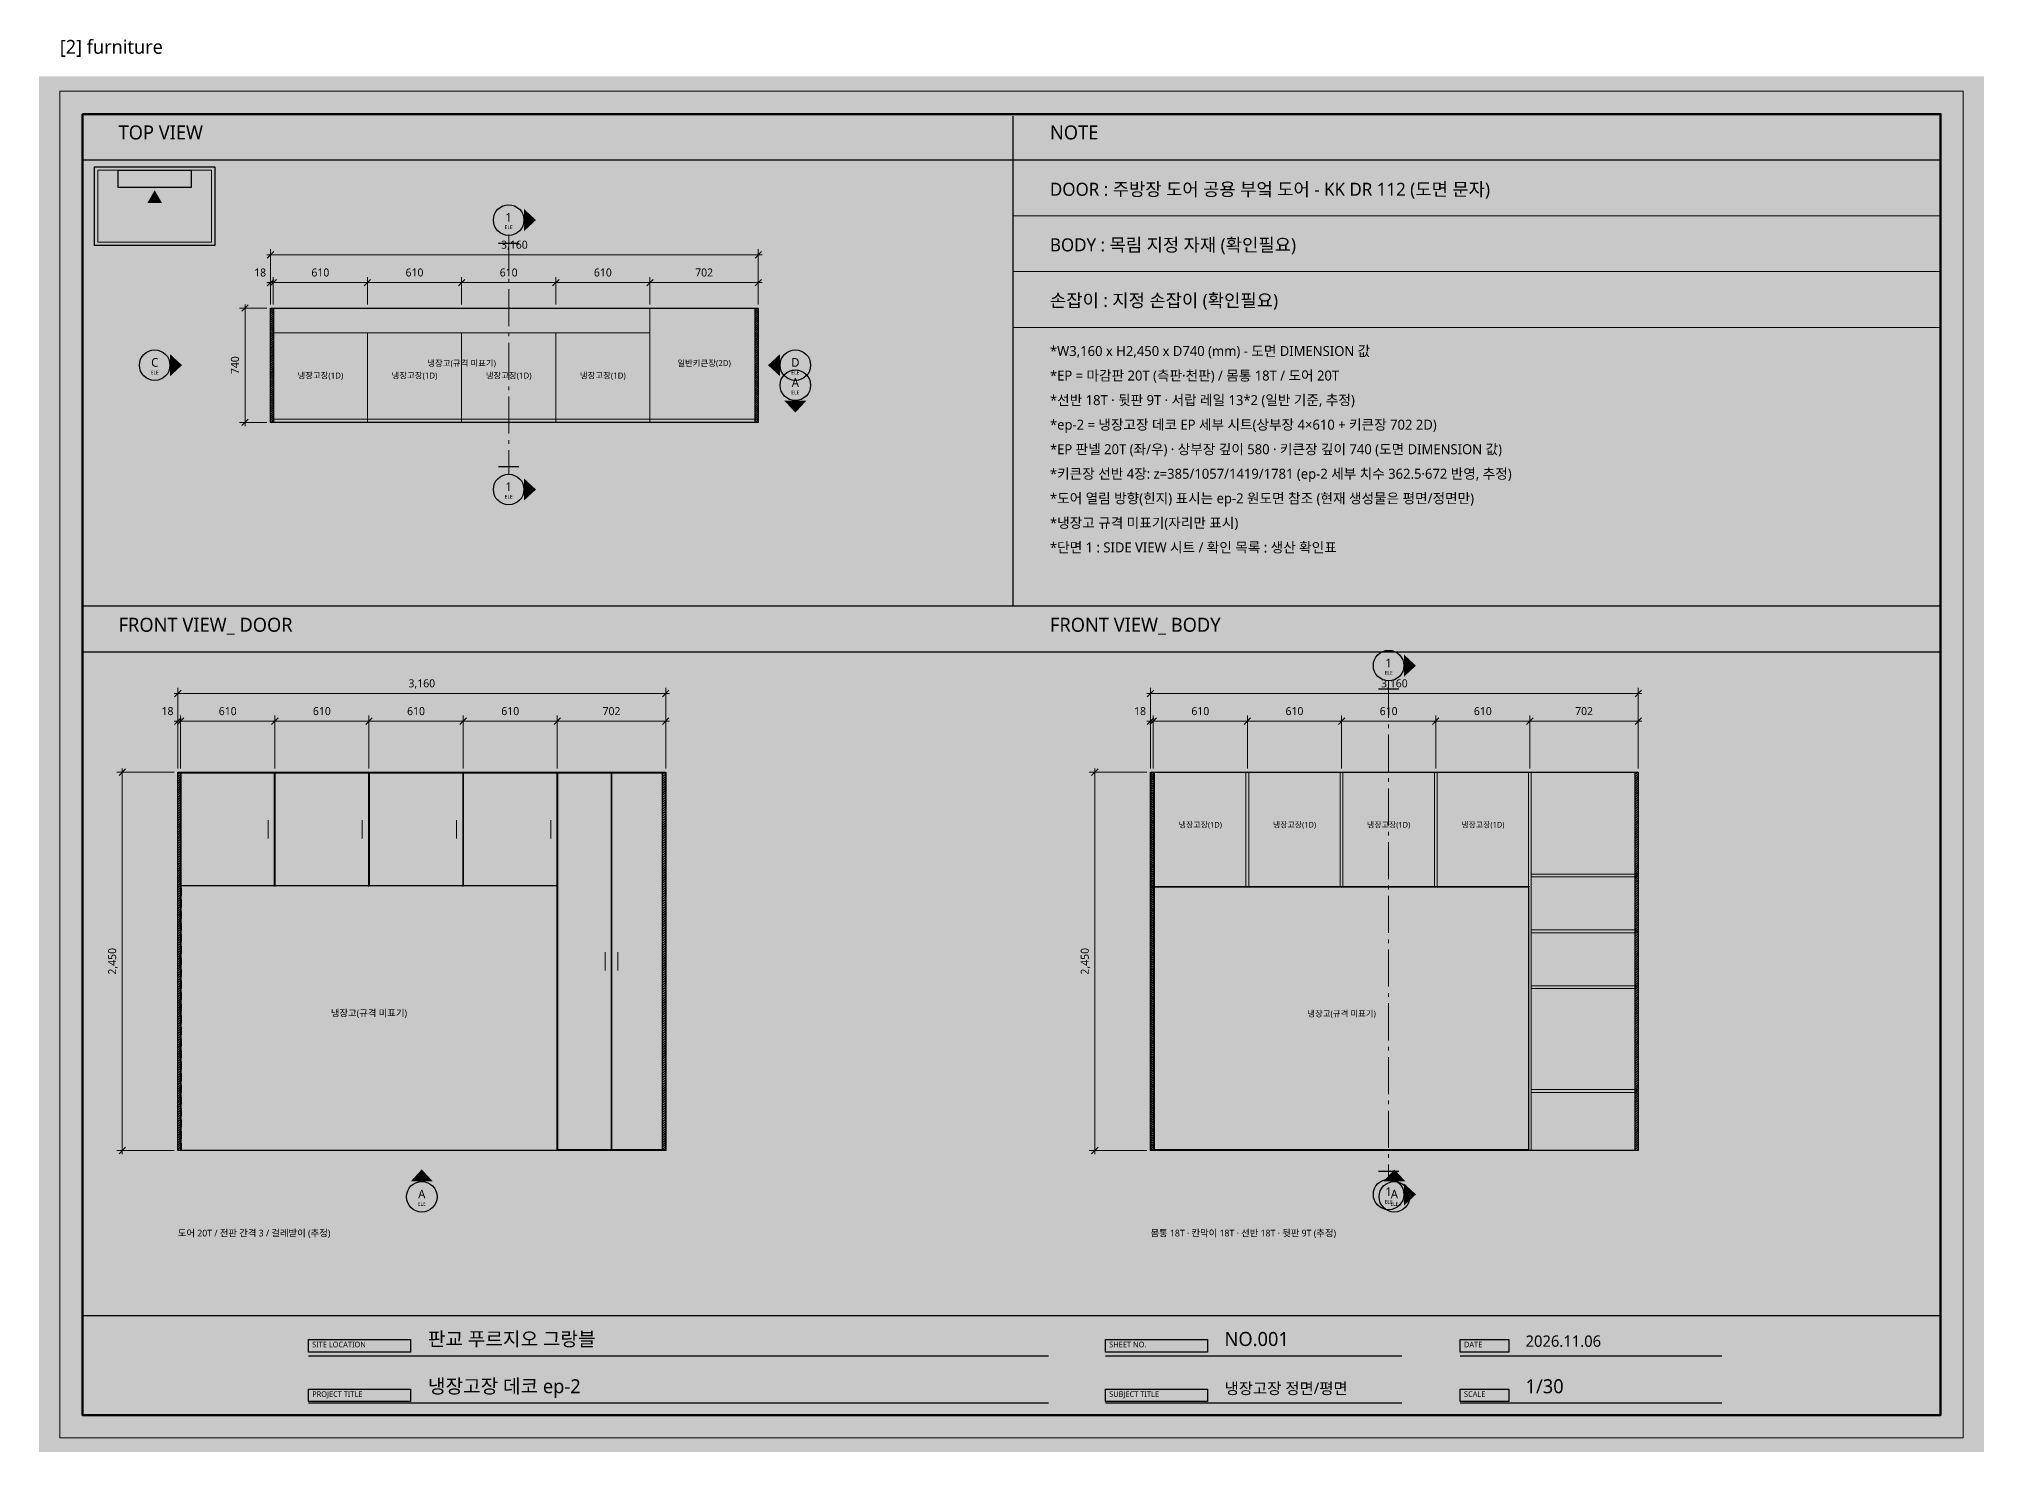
# Model space of a CAD drawing. Header units: millimetres. Extents: x 0 to 2420, y 0 to 305.
# Drawn here: x 500 to 920, y 0 to 305.1 of the extents above; entities that cross this region are included whole.
import ezdxf
from ezdxf.enums import TextEntityAlignment as Align

# ---------------------------------------------------------------- set-up
doc = ezdxf.new("R2010")
doc.units = ezdxf.units.MM
doc.layers.add('BG', color=7, linetype='Continuous', lineweight=0)
for name, color, linetype, lineweight, true_color in [('DIM', 7, 'Continuous', 13, 0x969696), ('FRAME', 7, 'Continuous', 100, 0x000000), ('NOTE_BLUE', 7, 'Continuous', 9, 0x0000ff), ('NOTE_RED', 7, 'Continuous', 25, 0xde0038), ('OUTLINE', 7, 'Continuous', 25, 0x000000), ('TEXT', 7, 'Continuous', 13, 0x000000), ('THIN', 7, 'Continuous', 5, 0x6e6e6e)]:
    doc.layers.add(name, color=color, linetype=linetype, lineweight=lineweight, true_color=true_color)
doc.layers.add('SHEET_FRAME_INFO', color=8, linetype='Continuous')
doc.styles.add('MALGUN', font='malgun.ttf')

msp = doc.modelspace()

# ---------------------------------------------------------------- hatches: boundary and pattern name
at = {"layer": 'BG', "true_color": 0xffffff}
h = msp.add_hatch(color=7, dxfattribs=at)
h.dxf.hatch_style = 1
h.paths.add_polyline_path([(500, 0), (920, 0), (920, 297), (500, 297)])
at = {"layer": 'FRAME', "true_color": 0x555555}
h = msp.add_hatch(color=7, dxfattribs=at)
h.dxf.hatch_style = 1
h.paths.add_polyline_path([(558.2, 24.3), (580.2, 24.3), (580.2, 21.6), (558.2, 21.6)])
h = msp.add_hatch(color=7, dxfattribs=at)
h.dxf.hatch_style = 1
h.paths.add_polyline_path([(730.3, 24.3), (752.3, 24.3), (752.3, 21.6), (730.3, 21.6)])
h = msp.add_hatch(color=7, dxfattribs=at)
h.dxf.hatch_style = 1
h.paths.add_polyline_path([(806.9, 24.3), (817.4, 24.3), (817.4, 21.6), (806.9, 21.6)])
h = msp.add_hatch(color=7, dxfattribs=at)
h.dxf.hatch_style = 1
h.paths.add_polyline_path([(558.2, 13.6), (580.2, 13.6), (580.2, 10.9), (558.2, 10.9)])
h = msp.add_hatch(color=7, dxfattribs=at)
h.dxf.hatch_style = 1
h.paths.add_polyline_path([(730.3, 13.6), (752.3, 13.6), (752.3, 10.9), (730.3, 10.9)])
h = msp.add_hatch(color=7, dxfattribs=at)
h.dxf.hatch_style = 1
h.paths.add_polyline_path([(806.9, 13.6), (817.4, 13.6), (817.4, 10.9), (806.9, 10.9)])
at = {"layer": 'OUTLINE', "true_color": 0xde0038}
h = msp.add_hatch(color=7, dxfattribs=at)
h.dxf.hatch_style = 1
h.paths.add_polyline_path([(523.4, 269.65), (526.6, 269.65), (525, 272.45)])
at = {"layer": 'OUTLINE', "true_color": 0x000000}
h = msp.add_hatch(color=7, dxfattribs=at)
h.dxf.hatch_style = 1
h.paths.add_polyline_path([(604.73, 268.4), (604.73, 263.6), (607.33, 266)])
h = msp.add_hatch(color=7, dxfattribs=at)
h.dxf.hatch_style = 1
h.paths.add_polyline_path([(528.3, 237.07), (528.3, 232.27), (530.9, 234.67)])
h = msp.add_hatch(color=7, dxfattribs=at)
h.dxf.hatch_style = 1
h.paths.add_polyline_path([(660.03, 237.07), (660.03, 232.27), (657.43, 234.67)])
h = msp.add_hatch(color=7, dxfattribs=at)
h.dxf.hatch_style = 1
h.paths.add_polyline_path([(660.93, 227.03), (665.73, 227.03), (663.33, 224.43)])
h = msp.add_hatch(color=7, dxfattribs=at)
h.dxf.hatch_style = 1
h.paths.add_polyline_path([(604.73, 210.23), (604.73, 205.43), (607.33, 207.83)])
h = msp.add_hatch(color=7, dxfattribs=at)
h.dxf.hatch_style = 1
h.paths.add_polyline_path([(794.73, 172.2), (794.73, 167.4), (797.33, 169.8)])
h = msp.add_hatch(color=7, dxfattribs=at)
h.dxf.hatch_style = 1
h.paths.add_polyline_path([(580.27, 58.43), (585.07, 58.43), (582.67, 61.03)])
h = msp.add_hatch(color=7, dxfattribs=at)
h.dxf.hatch_style = 1
h.paths.add_polyline_path([(790.27, 58.43), (795.07, 58.43), (792.67, 61.03)])
h = msp.add_hatch(color=7, dxfattribs=at)
h.dxf.hatch_style = 1
h.paths.add_polyline_path([(794.73, 58.03), (794.73, 53.23), (797.33, 55.63)])

# ---------------------------------------------------------------- linework, layer by layer
at = {"layer": 'DIM', "lineweight": 13, "true_color": 0x969696}
for p, q in [((549.2, 258.5), (656.13, 258.5)), ((550, 247.8), (550, 259.7)), ((655.33, 247.8), (655.33, 259.7)), ((549.2, 252.5), (656.13, 252.5)), ((550, 247.8), (550, 253.7)), ((550.6, 247.8), (550.6, 253.7)), ((570.93, 247.8), (570.93, 253.7)), ((591.27, 247.8), (591.27, 253.7)), ((611.6, 247.8), (611.6, 253.7)), ((631.93, 247.8), (631.93, 253.7)), ((655.33, 247.8), (655.33, 253.7)), ((544.5, 247.8), (544.5, 221.53)), ((549.2, 247), (543.3, 247)), ((549.2, 222.33), (543.3, 222.33)), ((529.2, 163.8), (636.13, 163.8)), ((530, 147.6), (530, 165)), ((635.33, 147.6), (635.33, 165)), ((739.2, 163.8), (846.13, 163.8)), ((740, 147.6), (740, 165)), ((845.33, 147.6), (845.33, 165)), ((529.2, 157.8), (636.13, 157.8)), ((530, 147.6), (530, 159)), ((530.6, 147.6), (530.6, 159)), ((550.93, 147.6), (550.93, 159)), ((571.27, 147.6), (571.27, 159)), ((591.6, 147.6), (591.6, 159)), ((611.93, 147.6), (611.93, 159)), ((635.33, 147.6), (635.33, 159)), ((739.2, 157.8), (846.13, 157.8)), ((740, 147.6), (740, 159)), ((740.6, 147.6), (740.6, 159)), ((760.93, 147.6), (760.93, 159)), ((781.27, 147.6), (781.27, 159)), ((801.6, 147.6), (801.6, 159)), ((821.93, 147.6), (821.93, 159)), ((845.33, 147.6), (845.33, 159)), ((518, 147.6), (518, 64.33)), ((728, 147.6), (728, 64.33)), ((529.2, 146.8), (516.8, 146.8)), ((739.2, 146.8), (726.8, 146.8)), ((529.2, 65.13), (516.8, 65.13)), ((739.2, 65.13), (726.8, 65.13))]:
    msp.add_line(p, q, dxfattribs=at)
at = {"layer": 'DIM', "lineweight": 13, "true_color": 0x5a5a5a}
for p, q in [((549.3, 257.8), (550.7, 259.2)), ((654.63, 257.8), (656.03, 259.2)), ((549.3, 251.8), (550.7, 253.2)), ((549.9, 251.8), (551.3, 253.2)), ((570.23, 251.8), (571.63, 253.2)), ((590.57, 251.8), (591.97, 253.2)), ((610.9, 251.8), (612.3, 253.2)), ((631.23, 251.8), (632.63, 253.2)), ((654.63, 251.8), (656.03, 253.2)), ((543.8, 246.3), (545.2, 247.7)), ((543.8, 221.63), (545.2, 223.03)), ((529.3, 163.1), (530.7, 164.5)), ((634.63, 163.1), (636.03, 164.5)), ((739.3, 163.1), (740.7, 164.5)), ((844.63, 163.1), (846.03, 164.5)), ((529.3, 157.1), (530.7, 158.5)), ((529.9, 157.1), (531.3, 158.5)), ((550.23, 157.1), (551.63, 158.5)), ((570.57, 157.1), (571.97, 158.5)), ((590.9, 157.1), (592.3, 158.5)), ((611.23, 157.1), (612.63, 158.5)), ((634.63, 157.1), (636.03, 158.5)), ((739.3, 157.1), (740.7, 158.5)), ((739.9, 157.1), (741.3, 158.5)), ((760.23, 157.1), (761.63, 158.5)), ((780.57, 157.1), (781.97, 158.5)), ((800.9, 157.1), (802.3, 158.5)), ((821.23, 157.1), (822.63, 158.5)), ((844.63, 157.1), (846.03, 158.5)), ((517.3, 146.1), (518.7, 147.5)), ((727.3, 146.1), (728.7, 147.5)), ((517.3, 64.43), (518.7, 65.83)), ((727.3, 64.43), (728.7, 65.83))]:
    msp.add_line(p, q, dxfattribs=at)
at = {"layer": 'FRAME', "lineweight": 25, "true_color": 0x000000}
for p, q in [((710.3, 288.4), (710.3, 182.7)), ((509.4, 279), (910.6, 279)), ((599.23, 261), (603.63, 261)), ((599.23, 212.83), (603.63, 212.83)), ((509.4, 182.7), (910.6, 182.7)), ((509.4, 172.8), (910.6, 172.8)), ((789.23, 164.8), (793.63, 164.8)), ((789.23, 60.63), (793.63, 60.63)), ((509.4, 29.5), (910.6, 29.5))]:
    msp.add_line(p, q, dxfattribs=at)
at = {"layer": 'FRAME', "lineweight": 13, "true_color": 0x000000}
for p, q in [((710.3, 266.9), (910.6, 266.9)), ((601.43, 262.7), (601.43, 254.7)), ((601.43, 253.3), (601.43, 252.5)), ((710.3, 254.9), (910.6, 254.9)), ((601.43, 251.1), (601.43, 243.1)), ((601.43, 241.7), (601.43, 240.9)), ((601.43, 239.5), (601.43, 231.5)), ((710.3, 242.8), (910.6, 242.8)), ((601.43, 230.1), (601.43, 229.3)), ((601.43, 227.9), (601.43, 219.9)), ((601.43, 218.5), (601.43, 217.7)), ((601.43, 216.3), (601.43, 211.13)), ((791.43, 166.5), (791.43, 158.5)), ((791.43, 157.1), (791.43, 156.3)), ((791.43, 154.9), (791.43, 146.9)), ((791.43, 145.5), (791.43, 144.7)), ((791.43, 143.3), (791.43, 135.3)), ((791.43, 133.9), (791.43, 133.1)), ((791.43, 131.7), (791.43, 123.7)), ((791.43, 122.3), (791.43, 121.5)), ((791.43, 120.1), (791.43, 112.1)), ((791.43, 110.7), (791.43, 109.9)), ((791.43, 108.5), (791.43, 100.5)), ((791.43, 99.1), (791.43, 98.3)), ((791.43, 96.9), (791.43, 88.9)), ((791.43, 87.5), (791.43, 86.7)), ((791.43, 85.3), (791.43, 77.3)), ((791.43, 75.9), (791.43, 75.1)), ((791.43, 73.7), (791.43, 65.7)), ((791.43, 64.3), (791.43, 63.5)), ((791.43, 62.1), (791.43, 58.93))]:
    msp.add_line(p, q, dxfattribs=at)
msp.add_lwpolyline([(504.5, 293.8), (915.5, 293.8), (915.5, 3.1), (504.5, 3.1)], close=True, dxfattribs=at)
at = {"layer": 'FRAME', "lineweight": 100, "true_color": 0x000000}
msp.add_lwpolyline([(509.4, 288.9), (910.6, 288.9), (910.6, 8), (509.4, 8)], close=True, dxfattribs=at)
at = {"layer": 'NOTE_RED', "lineweight": 13, "true_color": 0xde0038}
for p, q in [((530.77, 120.13), (530.77, 121.73)), ((530.77, 117.63), (530.77, 119.23)), ((530.77, 115.13), (530.77, 116.73)), ((530.77, 112.63), (530.77, 114.23)), ((530.77, 110.13), (530.77, 111.73)), ((530.77, 107.63), (530.77, 109.23)), ((530.77, 105.13), (530.77, 106.73)), ((530.77, 102.63), (530.77, 104.23)), ((530.77, 100.13), (530.77, 101.73)), ((530.77, 97.63), (530.77, 99.23)), ((530.77, 95.13), (530.77, 96.73)), ((530.77, 92.63), (530.77, 94.23)), ((530.77, 90.13), (530.77, 91.73)), ((530.77, 87.63), (530.77, 89.23)), ((530.77, 85.13), (530.77, 86.73)), ((530.77, 82.63), (530.77, 84.23)), ((530.77, 80.13), (530.77, 81.73)), ((530.77, 77.63), (530.77, 79.23)), ((530.77, 75.13), (530.77, 76.73)), ((530.77, 72.63), (530.77, 74.23)), ((530.77, 70.13), (530.77, 71.73)), ((530.77, 67.63), (530.77, 69.23)), ((530.77, 65.13), (530.77, 66.73))]:
    msp.add_line(p, q, dxfattribs=at)
msp.add_lwpolyline([(740.83, 121.97), (821.7, 121.97), (821.7, 65.3), (740.83, 65.3)], close=True, dxfattribs=at)
at = {"layer": 'OUTLINE', "lineweight": 25, "true_color": 0x000000}
for p, q in [((530.6, 122.13), (530.6, 146.8)), ((550.93, 122.13), (550.93, 146.8)), ((571.27, 122.13), (571.27, 146.8)), ((591.6, 122.13), (591.6, 146.8)), ((611.93, 65.13), (611.93, 146.8)), ((530.6, 65.13), (530.6, 122.13)), ((558.2, 20.8), (718, 20.8)), ((730.3, 20.8), (794.3, 20.8)), ((806.9, 20.8), (863.4, 20.8)), ((558.2, 10.6), (718, 10.6)), ((730.3, 10.6), (794.3, 10.6)), ((806.9, 10.6), (863.4, 10.6))]:
    msp.add_line(p, q, dxfattribs=at)
for points in [[(512, 277.5), (538, 277.5), (538, 260.5), (512, 260.5)], [(517.1, 276.75), (532.9, 276.75), (532.9, 273.05), (517.1, 273.05)], [(550, 247), (550.67, 247), (550.67, 222.33), (550, 222.33)], [(550, 247), (655.33, 247), (655.33, 222.33), (550, 222.33)], [(654.67, 247), (655.33, 247), (655.33, 222.33), (654.67, 222.33)], [(530, 146.8), (635.33, 146.8), (635.33, 65.13), (530, 65.13)], [(530, 146.8), (530.67, 146.8), (530.67, 65.13), (530, 65.13)], [(530.7, 146.67), (550.83, 146.67), (550.83, 122.27), (530.7, 122.27)], [(551.03, 146.67), (571.17, 146.67), (571.17, 122.27), (551.03, 122.27)], [(571.37, 146.67), (591.5, 146.67), (591.5, 122.27), (571.37, 122.27)], [(591.7, 146.67), (611.83, 146.67), (611.83, 122.27), (591.7, 122.27)], [(612.03, 146.67), (623.58, 146.67), (623.58, 65.27), (612.03, 65.27)], [(623.68, 146.67), (635.23, 146.67), (635.23, 65.27), (623.68, 65.27)], [(634.67, 146.8), (635.33, 146.8), (635.33, 65.13), (634.67, 65.13)], [(740, 146.8), (845.33, 146.8), (845.33, 65.13), (740, 65.13)], [(740, 146.8), (740.67, 146.8), (740.67, 65.13), (740, 65.13)], [(844.67, 146.8), (845.33, 146.8), (845.33, 65.13), (844.67, 65.13)], [(558.2, 24.3), (580.2, 24.3), (580.2, 21.6), (558.2, 21.6)], [(730.3, 24.3), (752.3, 24.3), (752.3, 21.6), (730.3, 21.6)], [(806.9, 24.3), (817.4, 24.3), (817.4, 21.6), (806.9, 21.6)], [(558.2, 13.6), (580.2, 13.6), (580.2, 10.9), (558.2, 10.9)], [(730.3, 13.6), (752.3, 13.6), (752.3, 10.9), (730.3, 10.9)], [(806.9, 13.6), (817.4, 13.6), (817.4, 10.9), (806.9, 10.9)]]:
    msp.add_lwpolyline(points, close=True, dxfattribs=at)
for centre in [(601.43, 266), (525, 234.67), (663.33, 234.67), (663.33, 230.33), (601.43, 207.83), (791.43, 169.8), (791.43, 55.63), (582.67, 55.13), (792.67, 55.13)]:
    msp.add_circle(centre, 3.3, dxfattribs=at)
at = {"layer": 'THIN', "lineweight": 5, "true_color": 0xa5a5a5}
for p, q in [((550, 246.55), (550.45, 247)), ((550, 246.1), (550.67, 246.77)), ((550, 245.65), (550.67, 246.32)), ((550, 245.2), (550.67, 245.87)), ((550, 244.75), (550.67, 245.42)), ((550, 244.3), (550.67, 244.97)), ((550, 243.85), (550.67, 244.52)), ((550, 243.4), (550.67, 244.07)), ((550, 242.95), (550.67, 243.62)), ((654.67, 246.55), (655.12, 247)), ((654.67, 246.1), (655.33, 246.77)), ((654.67, 245.65), (655.33, 246.32)), ((654.67, 245.2), (655.33, 245.87)), ((654.67, 244.75), (655.33, 245.42)), ((654.67, 244.3), (655.33, 244.97)), ((654.67, 243.85), (655.33, 244.52)), ((654.67, 243.4), (655.33, 244.07)), ((654.67, 242.95), (655.33, 243.62)), ((550, 242.5), (550.67, 243.17)), ((550, 242.05), (550.67, 242.72)), ((550, 241.6), (550.67, 242.27)), ((550, 241.15), (550.67, 241.82)), ((550, 240.7), (550.67, 241.37)), ((550, 240.25), (550.67, 240.92)), ((550, 239.8), (550.67, 240.47)), ((550, 239.35), (550.67, 240.02)), ((550, 238.9), (550.67, 239.57)), ((654.67, 242.5), (655.33, 243.17)), ((654.67, 242.05), (655.33, 242.72)), ((654.67, 241.6), (655.33, 242.27)), ((654.67, 241.15), (655.33, 241.82)), ((654.67, 240.7), (655.33, 241.37)), ((654.67, 240.25), (655.33, 240.92)), ((654.67, 239.8), (655.33, 240.47)), ((654.67, 239.35), (655.33, 240.02)), ((654.67, 238.9), (655.33, 239.57)), ((550, 238.45), (550.67, 239.12)), ((550, 238), (550.67, 238.67)), ((550, 237.55), (550.67, 238.22)), ((550, 237.1), (550.67, 237.77)), ((550, 236.65), (550.67, 237.32)), ((550, 236.2), (550.67, 236.87)), ((550, 235.75), (550.67, 236.42)), ((550, 235.3), (550.67, 235.97)), ((550, 234.85), (550.67, 235.52)), ((654.67, 238.45), (655.33, 239.12)), ((654.67, 238), (655.33, 238.67)), ((654.67, 237.55), (655.33, 238.22)), ((654.67, 237.1), (655.33, 237.77)), ((654.67, 236.65), (655.33, 237.32)), ((654.67, 236.2), (655.33, 236.87)), ((654.67, 235.75), (655.33, 236.42)), ((654.67, 235.3), (655.33, 235.97)), ((654.67, 234.85), (655.33, 235.52)), ((550, 234.4), (550.67, 235.07)), ((550, 233.95), (550.67, 234.62)), ((550, 233.5), (550.67, 234.17)), ((550, 233.05), (550.67, 233.72)), ((550, 232.6), (550.67, 233.27)), ((550, 232.15), (550.67, 232.82)), ((550, 231.7), (550.67, 232.37)), ((550, 231.25), (550.67, 231.92)), ((550, 230.8), (550.67, 231.47)), ((550, 230.35), (550.67, 231.02)), ((654.67, 234.4), (655.33, 235.07)), ((654.67, 233.95), (655.33, 234.62)), ((654.67, 233.5), (655.33, 234.17)), ((654.67, 233.05), (655.33, 233.72)), ((654.67, 232.6), (655.33, 233.27)), ((654.67, 232.15), (655.33, 232.82)), ((654.67, 231.7), (655.33, 232.37)), ((654.67, 231.25), (655.33, 231.92)), ((654.67, 230.8), (655.33, 231.47)), ((654.67, 230.35), (655.33, 231.02)), ((550, 229.9), (550.67, 230.57)), ((550, 229.45), (550.67, 230.12)), ((550, 229), (550.67, 229.67)), ((550, 228.55), (550.67, 229.22)), ((550, 228.1), (550.67, 228.77)), ((550, 227.65), (550.67, 228.32)), ((550, 227.2), (550.67, 227.87)), ((550, 226.75), (550.67, 227.42)), ((550, 226.3), (550.67, 226.97)), ((654.67, 229.9), (655.33, 230.57)), ((654.67, 229.45), (655.33, 230.12)), ((654.67, 229), (655.33, 229.67)), ((654.67, 228.55), (655.33, 229.22)), ((654.67, 228.1), (655.33, 228.77)), ((654.67, 227.65), (655.33, 228.32)), ((654.67, 227.2), (655.33, 227.87)), ((654.67, 226.75), (655.33, 227.42)), ((654.67, 226.3), (655.33, 226.97)), ((550, 225.85), (550.67, 226.52)), ((550, 225.4), (550.67, 226.07)), ((550, 224.95), (550.67, 225.62)), ((550, 224.5), (550.67, 225.17)), ((550, 224.05), (550.67, 224.72)), ((550, 223.6), (550.67, 224.27)), ((550, 223.15), (550.67, 223.82)), ((550, 222.7), (550.67, 223.37)), ((550.08, 222.33), (550.67, 222.92)), ((654.67, 225.85), (655.33, 226.52)), ((654.67, 225.4), (655.33, 226.07)), ((654.67, 224.95), (655.33, 225.62)), ((654.67, 224.5), (655.33, 225.17)), ((654.67, 224.05), (655.33, 224.72)), ((654.67, 223.6), (655.33, 224.27)), ((654.67, 223.15), (655.33, 223.82)), ((654.67, 222.7), (655.33, 223.37)), ((654.75, 222.33), (655.33, 222.92)), ((550.53, 222.33), (550.67, 222.47)), ((655.2, 222.33), (655.33, 222.47)), ((530, 146.3), (530.5, 146.8)), ((530, 145.8), (530.67, 146.47)), ((530, 145.3), (530.67, 145.97)), ((530, 144.8), (530.67, 145.47)), ((530, 144.3), (530.67, 144.97)), ((530, 143.8), (530.67, 144.47)), ((530, 143.3), (530.67, 143.97)), ((530, 142.8), (530.67, 143.47)), ((530, 142.3), (530.67, 142.97)), ((634.67, 146.3), (635.17, 146.8)), ((634.67, 145.8), (635.33, 146.47)), ((634.67, 145.3), (635.33, 145.97)), ((634.67, 144.8), (635.33, 145.47)), ((634.67, 144.3), (635.33, 144.97)), ((634.67, 143.8), (635.33, 144.47)), ((634.67, 143.3), (635.33, 143.97)), ((634.67, 142.8), (635.33, 143.47)), ((634.67, 142.3), (635.33, 142.97)), ((740, 146.3), (740.5, 146.8)), ((740, 145.8), (740.67, 146.47)), ((740, 145.3), (740.67, 145.97)), ((740, 144.8), (740.67, 145.47)), ((740, 144.3), (740.67, 144.97)), ((740, 143.8), (740.67, 144.47)), ((740, 143.3), (740.67, 143.97)), ((740, 142.8), (740.67, 143.47)), ((740, 142.3), (740.67, 142.97)), ((844.67, 146.3), (845.17, 146.8)), ((844.67, 145.8), (845.33, 146.47)), ((844.67, 145.3), (845.33, 145.97)), ((844.67, 144.8), (845.33, 145.47)), ((844.67, 144.3), (845.33, 144.97)), ((844.67, 143.8), (845.33, 144.47)), ((844.67, 143.3), (845.33, 143.97)), ((844.67, 142.8), (845.33, 143.47)), ((844.67, 142.3), (845.33, 142.97)), ((530, 141.8), (530.67, 142.47)), ((530, 141.3), (530.67, 141.97)), ((530, 140.8), (530.67, 141.47)), ((530, 140.3), (530.67, 140.97)), ((530, 139.8), (530.67, 140.47)), ((530, 139.3), (530.67, 139.97)), ((530, 138.8), (530.67, 139.47)), ((530, 138.3), (530.67, 138.97)), ((634.67, 141.8), (635.33, 142.47)), ((634.67, 141.3), (635.33, 141.97)), ((634.67, 140.8), (635.33, 141.47)), ((634.67, 140.3), (635.33, 140.97)), ((634.67, 139.8), (635.33, 140.47)), ((634.67, 139.3), (635.33, 139.97)), ((634.67, 138.8), (635.33, 139.47)), ((634.67, 138.3), (635.33, 138.97)), ((740, 141.8), (740.67, 142.47)), ((740, 141.3), (740.67, 141.97)), ((740, 140.8), (740.67, 141.47)), ((740, 140.3), (740.67, 140.97)), ((740, 139.8), (740.67, 140.47)), ((740, 139.3), (740.67, 139.97)), ((740, 138.8), (740.67, 139.47)), ((740, 138.3), (740.67, 138.97)), ((844.67, 141.8), (845.33, 142.47)), ((844.67, 141.3), (845.33, 141.97)), ((844.67, 140.8), (845.33, 141.47)), ((844.67, 140.3), (845.33, 140.97)), ((844.67, 139.8), (845.33, 140.47)), ((844.67, 139.3), (845.33, 139.97)), ((844.67, 138.8), (845.33, 139.47)), ((844.67, 138.3), (845.33, 138.97)), ((530, 137.8), (530.67, 138.47)), ((530, 137.3), (530.67, 137.97)), ((530, 136.8), (530.67, 137.47)), ((530, 136.3), (530.67, 136.97)), ((530, 135.8), (530.67, 136.47)), ((530, 135.3), (530.67, 135.97)), ((530, 134.8), (530.67, 135.47)), ((530, 134.3), (530.67, 134.97)), ((530, 133.8), (530.67, 134.47)), ((634.67, 137.8), (635.33, 138.47)), ((634.67, 137.3), (635.33, 137.97)), ((634.67, 136.8), (635.33, 137.47)), ((634.67, 136.3), (635.33, 136.97)), ((634.67, 135.8), (635.33, 136.47)), ((634.67, 135.3), (635.33, 135.97)), ((634.67, 134.8), (635.33, 135.47)), ((634.67, 134.3), (635.33, 134.97)), ((634.67, 133.8), (635.33, 134.47)), ((740, 137.8), (740.67, 138.47)), ((740, 137.3), (740.67, 137.97)), ((740, 136.8), (740.67, 137.47)), ((740, 136.3), (740.67, 136.97)), ((740, 135.8), (740.67, 136.47)), ((740, 135.3), (740.67, 135.97)), ((740, 134.8), (740.67, 135.47)), ((740, 134.3), (740.67, 134.97)), ((740, 133.8), (740.67, 134.47)), ((844.67, 137.8), (845.33, 138.47)), ((844.67, 137.3), (845.33, 137.97)), ((844.67, 136.8), (845.33, 137.47)), ((844.67, 136.3), (845.33, 136.97)), ((844.67, 135.8), (845.33, 136.47)), ((844.67, 135.3), (845.33, 135.97)), ((844.67, 134.8), (845.33, 135.47)), ((844.67, 134.3), (845.33, 134.97)), ((844.67, 133.8), (845.33, 134.47)), ((530, 133.3), (530.67, 133.97)), ((530, 132.8), (530.67, 133.47)), ((530, 132.3), (530.67, 132.97)), ((530, 131.8), (530.67, 132.47)), ((530, 131.3), (530.67, 131.97)), ((530, 130.8), (530.67, 131.47)), ((530, 130.3), (530.67, 130.97)), ((530, 129.8), (530.67, 130.47)), ((634.67, 133.3), (635.33, 133.97)), ((634.67, 132.8), (635.33, 133.47)), ((634.67, 132.3), (635.33, 132.97)), ((634.67, 131.8), (635.33, 132.47)), ((634.67, 131.3), (635.33, 131.97)), ((634.67, 130.8), (635.33, 131.47)), ((634.67, 130.3), (635.33, 130.97)), ((634.67, 129.8), (635.33, 130.47)), ((740, 133.3), (740.67, 133.97)), ((740, 132.8), (740.67, 133.47)), ((740, 132.3), (740.67, 132.97)), ((740, 131.8), (740.67, 132.47)), ((740, 131.3), (740.67, 131.97)), ((740, 130.8), (740.67, 131.47)), ((740, 130.3), (740.67, 130.97)), ((740, 129.8), (740.67, 130.47)), ((844.67, 133.3), (845.33, 133.97)), ((844.67, 132.8), (845.33, 133.47)), ((844.67, 132.3), (845.33, 132.97)), ((844.67, 131.8), (845.33, 132.47)), ((844.67, 131.3), (845.33, 131.97)), ((844.67, 130.8), (845.33, 131.47)), ((844.67, 130.3), (845.33, 130.97)), ((844.67, 129.8), (845.33, 130.47)), ((530, 129.3), (530.67, 129.97)), ((530, 128.8), (530.67, 129.47)), ((530, 128.3), (530.67, 128.97)), ((530, 127.8), (530.67, 128.47)), ((530, 127.3), (530.67, 127.97)), ((530, 126.8), (530.67, 127.47)), ((530, 126.3), (530.67, 126.97)), ((530, 125.8), (530.67, 126.47)), ((634.67, 129.3), (635.33, 129.97)), ((634.67, 128.8), (635.33, 129.47)), ((634.67, 128.3), (635.33, 128.97)), ((634.67, 127.8), (635.33, 128.47)), ((634.67, 127.3), (635.33, 127.97)), ((634.67, 126.8), (635.33, 127.47)), ((634.67, 126.3), (635.33, 126.97)), ((634.67, 125.8), (635.33, 126.47)), ((740, 129.3), (740.67, 129.97)), ((740, 128.8), (740.67, 129.47)), ((740, 128.3), (740.67, 128.97)), ((740, 127.8), (740.67, 128.47)), ((740, 127.3), (740.67, 127.97)), ((740, 126.8), (740.67, 127.47)), ((740, 126.3), (740.67, 126.97)), ((740, 125.8), (740.67, 126.47)), ((844.67, 129.3), (845.33, 129.97)), ((844.67, 128.8), (845.33, 129.47)), ((844.67, 128.3), (845.33, 128.97)), ((844.67, 127.8), (845.33, 128.47)), ((844.67, 127.3), (845.33, 127.97)), ((844.67, 126.8), (845.33, 127.47)), ((844.67, 126.3), (845.33, 126.97)), ((844.67, 125.8), (845.33, 126.47)), ((530, 125.3), (530.67, 125.97)), ((530, 124.8), (530.67, 125.47)), ((530, 124.3), (530.67, 124.97)), ((530, 123.8), (530.67, 124.47)), ((530, 123.3), (530.67, 123.97)), ((530, 122.8), (530.67, 123.47)), ((530, 122.3), (530.67, 122.97)), ((530, 121.8), (530.67, 122.47)), ((530, 121.3), (530.67, 121.97)), ((634.67, 125.3), (635.33, 125.97)), ((634.67, 124.8), (635.33, 125.47)), ((634.67, 124.3), (635.33, 124.97)), ((634.67, 123.8), (635.33, 124.47)), ((634.67, 123.3), (635.33, 123.97)), ((634.67, 122.8), (635.33, 123.47)), ((634.67, 122.3), (635.33, 122.97)), ((634.67, 121.8), (635.33, 122.47)), ((634.67, 121.3), (635.33, 121.97)), ((740, 125.3), (740.67, 125.97)), ((740, 124.8), (740.67, 125.47)), ((740, 124.3), (740.67, 124.97)), ((740, 123.8), (740.67, 124.47)), ((740, 123.3), (740.67, 123.97)), ((740, 122.8), (740.67, 123.47)), ((740, 122.3), (740.67, 122.97)), ((740, 121.8), (740.67, 122.47)), ((740, 121.3), (740.67, 121.97)), ((844.67, 125.3), (845.33, 125.97)), ((844.67, 124.8), (845.33, 125.47)), ((844.67, 124.3), (845.33, 124.97)), ((844.67, 123.8), (845.33, 124.47)), ((844.67, 123.3), (845.33, 123.97)), ((844.67, 122.8), (845.33, 123.47)), ((844.67, 122.3), (845.33, 122.97)), ((844.67, 121.8), (845.33, 122.47)), ((844.67, 121.3), (845.33, 121.97)), ((530, 120.8), (530.67, 121.47)), ((530, 120.3), (530.67, 120.97)), ((530, 119.8), (530.67, 120.47)), ((530, 119.3), (530.67, 119.97)), ((530, 118.8), (530.67, 119.47)), ((530, 118.3), (530.67, 118.97)), ((530, 117.8), (530.67, 118.47)), ((530, 117.3), (530.67, 117.97)), ((634.67, 120.8), (635.33, 121.47)), ((634.67, 120.3), (635.33, 120.97)), ((634.67, 119.8), (635.33, 120.47)), ((634.67, 119.3), (635.33, 119.97)), ((634.67, 118.8), (635.33, 119.47)), ((634.67, 118.3), (635.33, 118.97)), ((634.67, 117.8), (635.33, 118.47)), ((634.67, 117.3), (635.33, 117.97)), ((740, 120.8), (740.67, 121.47)), ((740, 120.3), (740.67, 120.97)), ((740, 119.8), (740.67, 120.47)), ((740, 119.3), (740.67, 119.97)), ((740, 118.8), (740.67, 119.47)), ((740, 118.3), (740.67, 118.97)), ((740, 117.8), (740.67, 118.47)), ((740, 117.3), (740.67, 117.97)), ((844.67, 120.8), (845.33, 121.47)), ((844.67, 120.3), (845.33, 120.97)), ((844.67, 119.8), (845.33, 120.47)), ((844.67, 119.3), (845.33, 119.97)), ((844.67, 118.8), (845.33, 119.47)), ((844.67, 118.3), (845.33, 118.97)), ((844.67, 117.8), (845.33, 118.47)), ((844.67, 117.3), (845.33, 117.97)), ((530, 116.8), (530.67, 117.47)), ((530, 116.3), (530.67, 116.97)), ((530, 115.8), (530.67, 116.47)), ((530, 115.3), (530.67, 115.97)), ((530, 114.8), (530.67, 115.47)), ((530, 114.3), (530.67, 114.97)), ((530, 113.8), (530.67, 114.47)), ((530, 113.3), (530.67, 113.97)), ((530, 112.8), (530.67, 113.47)), ((634.67, 116.8), (635.33, 117.47)), ((634.67, 116.3), (635.33, 116.97)), ((634.67, 115.8), (635.33, 116.47)), ((634.67, 115.3), (635.33, 115.97)), ((634.67, 114.8), (635.33, 115.47)), ((634.67, 114.3), (635.33, 114.97)), ((634.67, 113.8), (635.33, 114.47)), ((634.67, 113.3), (635.33, 113.97)), ((634.67, 112.8), (635.33, 113.47)), ((740, 116.8), (740.67, 117.47)), ((740, 116.3), (740.67, 116.97)), ((740, 115.8), (740.67, 116.47)), ((740, 115.3), (740.67, 115.97)), ((740, 114.8), (740.67, 115.47)), ((740, 114.3), (740.67, 114.97)), ((740, 113.8), (740.67, 114.47)), ((740, 113.3), (740.67, 113.97)), ((740, 112.8), (740.67, 113.47)), ((844.67, 116.8), (845.33, 117.47)), ((844.67, 116.3), (845.33, 116.97)), ((844.67, 115.8), (845.33, 116.47)), ((844.67, 115.3), (845.33, 115.97)), ((844.67, 114.8), (845.33, 115.47)), ((844.67, 114.3), (845.33, 114.97)), ((844.67, 113.8), (845.33, 114.47)), ((844.67, 113.3), (845.33, 113.97)), ((844.67, 112.8), (845.33, 113.47)), ((530, 112.3), (530.67, 112.97)), ((530, 111.8), (530.67, 112.47)), ((530, 111.3), (530.67, 111.97)), ((530, 110.8), (530.67, 111.47)), ((530, 110.3), (530.67, 110.97)), ((530, 109.8), (530.67, 110.47)), ((530, 109.3), (530.67, 109.97)), ((530, 108.8), (530.67, 109.47)), ((634.67, 112.3), (635.33, 112.97)), ((634.67, 111.8), (635.33, 112.47)), ((634.67, 111.3), (635.33, 111.97)), ((634.67, 110.8), (635.33, 111.47)), ((634.67, 110.3), (635.33, 110.97)), ((634.67, 109.8), (635.33, 110.47)), ((634.67, 109.3), (635.33, 109.97)), ((634.67, 108.8), (635.33, 109.47)), ((740, 112.3), (740.67, 112.97)), ((740, 111.8), (740.67, 112.47)), ((740, 111.3), (740.67, 111.97)), ((740, 110.8), (740.67, 111.47)), ((740, 110.3), (740.67, 110.97)), ((740, 109.8), (740.67, 110.47)), ((740, 109.3), (740.67, 109.97)), ((740, 108.8), (740.67, 109.47)), ((844.67, 112.3), (845.33, 112.97)), ((844.67, 111.8), (845.33, 112.47)), ((844.67, 111.3), (845.33, 111.97)), ((844.67, 110.8), (845.33, 111.47)), ((844.67, 110.3), (845.33, 110.97)), ((844.67, 109.8), (845.33, 110.47)), ((844.67, 109.3), (845.33, 109.97)), ((844.67, 108.8), (845.33, 109.47)), ((530, 108.3), (530.67, 108.97)), ((530, 107.8), (530.67, 108.47)), ((530, 107.3), (530.67, 107.97)), ((530, 106.8), (530.67, 107.47)), ((530, 106.3), (530.67, 106.97)), ((530, 105.8), (530.67, 106.47)), ((530, 105.3), (530.67, 105.97)), ((530, 104.8), (530.67, 105.47)), ((634.67, 108.3), (635.33, 108.97)), ((634.67, 107.8), (635.33, 108.47)), ((634.67, 107.3), (635.33, 107.97)), ((634.67, 106.8), (635.33, 107.47)), ((634.67, 106.3), (635.33, 106.97)), ((634.67, 105.8), (635.33, 106.47)), ((634.67, 105.3), (635.33, 105.97)), ((634.67, 104.8), (635.33, 105.47)), ((740, 108.3), (740.67, 108.97)), ((740, 107.8), (740.67, 108.47)), ((740, 107.3), (740.67, 107.97)), ((740, 106.8), (740.67, 107.47)), ((740, 106.3), (740.67, 106.97)), ((740, 105.8), (740.67, 106.47)), ((740, 105.3), (740.67, 105.97)), ((740, 104.8), (740.67, 105.47)), ((844.67, 108.3), (845.33, 108.97)), ((844.67, 107.8), (845.33, 108.47)), ((844.67, 107.3), (845.33, 107.97)), ((844.67, 106.8), (845.33, 107.47)), ((844.67, 106.3), (845.33, 106.97)), ((844.67, 105.8), (845.33, 106.47)), ((844.67, 105.3), (845.33, 105.97)), ((844.67, 104.8), (845.33, 105.47)), ((530, 104.3), (530.67, 104.97)), ((530, 103.8), (530.67, 104.47)), ((530, 103.3), (530.67, 103.97)), ((530, 102.8), (530.67, 103.47)), ((530, 102.3), (530.67, 102.97)), ((530, 101.8), (530.67, 102.47)), ((530, 101.3), (530.67, 101.97)), ((530, 100.8), (530.67, 101.47)), ((530, 100.3), (530.67, 100.97)), ((634.67, 104.3), (635.33, 104.97)), ((634.67, 103.8), (635.33, 104.47)), ((634.67, 103.3), (635.33, 103.97)), ((634.67, 102.8), (635.33, 103.47)), ((634.67, 102.3), (635.33, 102.97)), ((634.67, 101.8), (635.33, 102.47)), ((634.67, 101.3), (635.33, 101.97)), ((634.67, 100.8), (635.33, 101.47)), ((634.67, 100.3), (635.33, 100.97)), ((740, 104.3), (740.67, 104.97)), ((740, 103.8), (740.67, 104.47)), ((740, 103.3), (740.67, 103.97)), ((740, 102.8), (740.67, 103.47)), ((740, 102.3), (740.67, 102.97)), ((740, 101.8), (740.67, 102.47)), ((740, 101.3), (740.67, 101.97)), ((740, 100.8), (740.67, 101.47)), ((740, 100.3), (740.67, 100.97)), ((844.67, 104.3), (845.33, 104.97)), ((844.67, 103.8), (845.33, 104.47)), ((844.67, 103.3), (845.33, 103.97)), ((844.67, 102.8), (845.33, 103.47)), ((844.67, 102.3), (845.33, 102.97)), ((844.67, 101.8), (845.33, 102.47)), ((844.67, 101.3), (845.33, 101.97)), ((844.67, 100.8), (845.33, 101.47)), ((844.67, 100.3), (845.33, 100.97)), ((530, 99.8), (530.67, 100.47)), ((530, 99.3), (530.67, 99.97)), ((530, 98.8), (530.67, 99.47)), ((530, 98.3), (530.67, 98.97)), ((530, 97.8), (530.67, 98.47)), ((530, 97.3), (530.67, 97.97)), ((530, 96.8), (530.67, 97.47)), ((530, 96.3), (530.67, 96.97)), ((634.67, 99.8), (635.33, 100.47)), ((634.67, 99.3), (635.33, 99.97)), ((634.67, 98.8), (635.33, 99.47)), ((634.67, 98.3), (635.33, 98.97)), ((634.67, 97.8), (635.33, 98.47)), ((634.67, 97.3), (635.33, 97.97)), ((634.67, 96.8), (635.33, 97.47)), ((634.67, 96.3), (635.33, 96.97)), ((740, 99.8), (740.67, 100.47)), ((740, 99.3), (740.67, 99.97)), ((740, 98.8), (740.67, 99.47)), ((740, 98.3), (740.67, 98.97)), ((740, 97.8), (740.67, 98.47)), ((740, 97.3), (740.67, 97.97)), ((740, 96.8), (740.67, 97.47)), ((740, 96.3), (740.67, 96.97)), ((844.67, 99.8), (845.33, 100.47)), ((844.67, 99.3), (845.33, 99.97)), ((844.67, 98.8), (845.33, 99.47)), ((844.67, 98.3), (845.33, 98.97)), ((844.67, 97.8), (845.33, 98.47)), ((844.67, 97.3), (845.33, 97.97)), ((844.67, 96.8), (845.33, 97.47)), ((844.67, 96.3), (845.33, 96.97)), ((530, 95.8), (530.67, 96.47)), ((530, 95.3), (530.67, 95.97)), ((530, 94.8), (530.67, 95.47)), ((530, 94.3), (530.67, 94.97)), ((530, 93.8), (530.67, 94.47)), ((530, 93.3), (530.67, 93.97)), ((530, 92.8), (530.67, 93.47)), ((530, 92.3), (530.67, 92.97)), ((530, 91.8), (530.67, 92.47)), ((634.67, 95.8), (635.33, 96.47)), ((634.67, 95.3), (635.33, 95.97)), ((634.67, 94.8), (635.33, 95.47)), ((634.67, 94.3), (635.33, 94.97)), ((634.67, 93.8), (635.33, 94.47)), ((634.67, 93.3), (635.33, 93.97)), ((634.67, 92.8), (635.33, 93.47)), ((634.67, 92.3), (635.33, 92.97)), ((634.67, 91.8), (635.33, 92.47)), ((740, 95.8), (740.67, 96.47)), ((740, 95.3), (740.67, 95.97)), ((740, 94.8), (740.67, 95.47)), ((740, 94.3), (740.67, 94.97)), ((740, 93.8), (740.67, 94.47)), ((740, 93.3), (740.67, 93.97)), ((740, 92.8), (740.67, 93.47)), ((740, 92.3), (740.67, 92.97)), ((740, 91.8), (740.67, 92.47)), ((844.67, 95.8), (845.33, 96.47)), ((844.67, 95.3), (845.33, 95.97)), ((844.67, 94.8), (845.33, 95.47)), ((844.67, 94.3), (845.33, 94.97)), ((844.67, 93.8), (845.33, 94.47)), ((844.67, 93.3), (845.33, 93.97)), ((844.67, 92.8), (845.33, 93.47)), ((844.67, 92.3), (845.33, 92.97)), ((844.67, 91.8), (845.33, 92.47)), ((530, 91.3), (530.67, 91.97)), ((530, 90.8), (530.67, 91.47)), ((530, 90.3), (530.67, 90.97)), ((530, 89.8), (530.67, 90.47)), ((530, 89.3), (530.67, 89.97)), ((530, 88.8), (530.67, 89.47)), ((530, 88.3), (530.67, 88.97)), ((530, 87.8), (530.67, 88.47)), ((634.67, 91.3), (635.33, 91.97)), ((634.67, 90.8), (635.33, 91.47)), ((634.67, 90.3), (635.33, 90.97)), ((634.67, 89.8), (635.33, 90.47)), ((634.67, 89.3), (635.33, 89.97)), ((634.67, 88.8), (635.33, 89.47)), ((634.67, 88.3), (635.33, 88.97)), ((634.67, 87.8), (635.33, 88.47)), ((740, 91.3), (740.67, 91.97)), ((740, 90.8), (740.67, 91.47)), ((740, 90.3), (740.67, 90.97)), ((740, 89.8), (740.67, 90.47)), ((740, 89.3), (740.67, 89.97)), ((740, 88.8), (740.67, 89.47)), ((740, 88.3), (740.67, 88.97)), ((740, 87.8), (740.67, 88.47)), ((844.67, 91.3), (845.33, 91.97)), ((844.67, 90.8), (845.33, 91.47)), ((844.67, 90.3), (845.33, 90.97)), ((844.67, 89.8), (845.33, 90.47)), ((844.67, 89.3), (845.33, 89.97)), ((844.67, 88.8), (845.33, 89.47)), ((844.67, 88.3), (845.33, 88.97)), ((844.67, 87.8), (845.33, 88.47)), ((530, 87.3), (530.67, 87.97)), ((530, 86.8), (530.67, 87.47)), ((530, 86.3), (530.67, 86.97)), ((530, 85.8), (530.67, 86.47)), ((530, 85.3), (530.67, 85.97)), ((530, 84.8), (530.67, 85.47)), ((530, 84.3), (530.67, 84.97)), ((530, 83.8), (530.67, 84.47)), ((634.67, 87.3), (635.33, 87.97)), ((634.67, 86.8), (635.33, 87.47)), ((634.67, 86.3), (635.33, 86.97)), ((634.67, 85.8), (635.33, 86.47)), ((634.67, 85.3), (635.33, 85.97)), ((634.67, 84.8), (635.33, 85.47)), ((634.67, 84.3), (635.33, 84.97)), ((634.67, 83.8), (635.33, 84.47)), ((740, 87.3), (740.67, 87.97)), ((740, 86.8), (740.67, 87.47)), ((740, 86.3), (740.67, 86.97)), ((740, 85.8), (740.67, 86.47)), ((740, 85.3), (740.67, 85.97)), ((740, 84.8), (740.67, 85.47)), ((740, 84.3), (740.67, 84.97)), ((740, 83.8), (740.67, 84.47)), ((844.67, 87.3), (845.33, 87.97)), ((844.67, 86.8), (845.33, 87.47)), ((844.67, 86.3), (845.33, 86.97)), ((844.67, 85.8), (845.33, 86.47)), ((844.67, 85.3), (845.33, 85.97)), ((844.67, 84.8), (845.33, 85.47)), ((844.67, 84.3), (845.33, 84.97)), ((844.67, 83.8), (845.33, 84.47)), ((530, 83.3), (530.67, 83.97)), ((530, 82.8), (530.67, 83.47)), ((530, 82.3), (530.67, 82.97)), ((530, 81.8), (530.67, 82.47)), ((530, 81.3), (530.67, 81.97)), ((530, 80.8), (530.67, 81.47)), ((530, 80.3), (530.67, 80.97)), ((530, 79.8), (530.67, 80.47)), ((530, 79.3), (530.67, 79.97)), ((634.67, 83.3), (635.33, 83.97)), ((634.67, 82.8), (635.33, 83.47)), ((634.67, 82.3), (635.33, 82.97)), ((634.67, 81.8), (635.33, 82.47)), ((634.67, 81.3), (635.33, 81.97)), ((634.67, 80.8), (635.33, 81.47)), ((634.67, 80.3), (635.33, 80.97)), ((634.67, 79.8), (635.33, 80.47)), ((634.67, 79.3), (635.33, 79.97)), ((740, 83.3), (740.67, 83.97)), ((740, 82.8), (740.67, 83.47)), ((740, 82.3), (740.67, 82.97)), ((740, 81.8), (740.67, 82.47)), ((740, 81.3), (740.67, 81.97)), ((740, 80.8), (740.67, 81.47)), ((740, 80.3), (740.67, 80.97)), ((740, 79.8), (740.67, 80.47)), ((740, 79.3), (740.67, 79.97)), ((844.67, 83.3), (845.33, 83.97)), ((844.67, 82.8), (845.33, 83.47)), ((844.67, 82.3), (845.33, 82.97)), ((844.67, 81.8), (845.33, 82.47)), ((844.67, 81.3), (845.33, 81.97)), ((844.67, 80.8), (845.33, 81.47)), ((844.67, 80.3), (845.33, 80.97)), ((844.67, 79.8), (845.33, 80.47)), ((844.67, 79.3), (845.33, 79.97)), ((530, 78.8), (530.67, 79.47)), ((530, 78.3), (530.67, 78.97)), ((530, 77.8), (530.67, 78.47)), ((530, 77.3), (530.67, 77.97)), ((530, 76.8), (530.67, 77.47)), ((530, 76.3), (530.67, 76.97)), ((530, 75.8), (530.67, 76.47)), ((530, 75.3), (530.67, 75.97)), ((634.67, 78.8), (635.33, 79.47)), ((634.67, 78.3), (635.33, 78.97)), ((634.67, 77.8), (635.33, 78.47)), ((634.67, 77.3), (635.33, 77.97)), ((634.67, 76.8), (635.33, 77.47)), ((634.67, 76.3), (635.33, 76.97)), ((634.67, 75.8), (635.33, 76.47)), ((634.67, 75.3), (635.33, 75.97)), ((740, 78.8), (740.67, 79.47)), ((740, 78.3), (740.67, 78.97)), ((740, 77.8), (740.67, 78.47)), ((740, 77.3), (740.67, 77.97)), ((740, 76.8), (740.67, 77.47)), ((740, 76.3), (740.67, 76.97)), ((740, 75.8), (740.67, 76.47)), ((740, 75.3), (740.67, 75.97)), ((844.67, 78.8), (845.33, 79.47)), ((844.67, 78.3), (845.33, 78.97)), ((844.67, 77.8), (845.33, 78.47)), ((844.67, 77.3), (845.33, 77.97)), ((844.67, 76.8), (845.33, 77.47)), ((844.67, 76.3), (845.33, 76.97)), ((844.67, 75.8), (845.33, 76.47)), ((844.67, 75.3), (845.33, 75.97)), ((530, 74.8), (530.67, 75.47)), ((530, 74.3), (530.67, 74.97)), ((530, 73.8), (530.67, 74.47)), ((530, 73.3), (530.67, 73.97)), ((530, 72.8), (530.67, 73.47)), ((530, 72.3), (530.67, 72.97)), ((530, 71.8), (530.67, 72.47)), ((530, 71.3), (530.67, 71.97)), ((530, 70.8), (530.67, 71.47)), ((634.67, 74.8), (635.33, 75.47)), ((634.67, 74.3), (635.33, 74.97)), ((634.67, 73.8), (635.33, 74.47)), ((634.67, 73.3), (635.33, 73.97)), ((634.67, 72.8), (635.33, 73.47)), ((634.67, 72.3), (635.33, 72.97)), ((634.67, 71.8), (635.33, 72.47)), ((634.67, 71.3), (635.33, 71.97)), ((634.67, 70.8), (635.33, 71.47)), ((740, 74.8), (740.67, 75.47)), ((740, 74.3), (740.67, 74.97)), ((740, 73.8), (740.67, 74.47)), ((740, 73.3), (740.67, 73.97)), ((740, 72.8), (740.67, 73.47)), ((740, 72.3), (740.67, 72.97)), ((740, 71.8), (740.67, 72.47)), ((740, 71.3), (740.67, 71.97)), ((740, 70.8), (740.67, 71.47)), ((844.67, 74.8), (845.33, 75.47)), ((844.67, 74.3), (845.33, 74.97)), ((844.67, 73.8), (845.33, 74.47)), ((844.67, 73.3), (845.33, 73.97)), ((844.67, 72.8), (845.33, 73.47)), ((844.67, 72.3), (845.33, 72.97)), ((844.67, 71.8), (845.33, 72.47)), ((844.67, 71.3), (845.33, 71.97)), ((844.67, 70.8), (845.33, 71.47)), ((530, 70.3), (530.67, 70.97)), ((530, 69.8), (530.67, 70.47)), ((530, 69.3), (530.67, 69.97)), ((530, 68.8), (530.67, 69.47)), ((530, 68.3), (530.67, 68.97)), ((530, 67.8), (530.67, 68.47)), ((530, 67.3), (530.67, 67.97)), ((530, 66.8), (530.67, 67.47)), ((634.67, 70.3), (635.33, 70.97)), ((634.67, 69.8), (635.33, 70.47)), ((634.67, 69.3), (635.33, 69.97)), ((634.67, 68.8), (635.33, 69.47)), ((634.67, 68.3), (635.33, 68.97)), ((634.67, 67.8), (635.33, 68.47)), ((634.67, 67.3), (635.33, 67.97)), ((634.67, 66.8), (635.33, 67.47)), ((740, 70.3), (740.67, 70.97)), ((740, 69.8), (740.67, 70.47)), ((740, 69.3), (740.67, 69.97)), ((740, 68.8), (740.67, 69.47)), ((740, 68.3), (740.67, 68.97)), ((740, 67.8), (740.67, 68.47)), ((740, 67.3), (740.67, 67.97)), ((740, 66.8), (740.67, 67.47)), ((844.67, 70.3), (845.33, 70.97)), ((844.67, 69.8), (845.33, 70.47)), ((844.67, 69.3), (845.33, 69.97)), ((844.67, 68.8), (845.33, 69.47)), ((844.67, 68.3), (845.33, 68.97)), ((844.67, 67.8), (845.33, 68.47)), ((844.67, 67.3), (845.33, 67.97)), ((844.67, 66.8), (845.33, 67.47)), ((530, 66.3), (530.67, 66.97)), ((530, 65.8), (530.67, 66.47)), ((530, 65.3), (530.67, 65.97)), ((530.33, 65.13), (530.67, 65.47)), ((634.67, 66.3), (635.33, 66.97)), ((634.67, 65.8), (635.33, 66.47)), ((634.67, 65.3), (635.33, 65.97)), ((635, 65.13), (635.33, 65.47)), ((740, 66.3), (740.67, 66.97)), ((740, 65.8), (740.67, 66.47)), ((740, 65.3), (740.67, 65.97)), ((740.33, 65.13), (740.67, 65.47)), ((844.67, 66.3), (845.33, 66.97)), ((844.67, 65.8), (845.33, 66.47)), ((844.67, 65.3), (845.33, 65.97)), ((845, 65.13), (845.33, 65.47))]:
    msp.add_line(p, q, dxfattribs=at)
at = {"layer": 'THIN', "lineweight": 5, "true_color": 0x6e6e6e}
for p, q in [((550.6, 223), (570.93, 223)), ((570.93, 223), (591.27, 223)), ((591.27, 223), (611.6, 223)), ((611.6, 223), (631.93, 223)), ((631.93, 223), (655.33, 223)), ((549.5, 132.47), (549.5, 136.47)), ((569.83, 132.47), (569.83, 136.47)), ((590.17, 132.47), (590.17, 136.47)), ((610.5, 132.47), (610.5, 136.47)), ((740.6, 122.13), (760.93, 122.13)), ((760.93, 122.13), (781.27, 122.13)), ((781.27, 122.13), (801.6, 122.13)), ((801.6, 122.13), (821.93, 122.13)), ((622.25, 103.97), (622.25, 107.97)), ((625.02, 103.97), (625.02, 107.97)), ((740.6, 65.13), (821.93, 65.13)), ((821.93, 65.13), (845.33, 65.13))]:
    msp.add_line(p, q, dxfattribs=at)
for points in [[(512.75, 276.75), (537.25, 276.75), (537.25, 261.25), (512.75, 261.25)], [(550.6, 247), (631.93, 247), (631.93, 222.33), (550.6, 222.33)], [(631.93, 247), (655.33, 247), (655.33, 222.33), (631.93, 222.33)], [(550.6, 241.67), (570.93, 241.67), (570.93, 222.33), (550.6, 222.33)], [(570.93, 241.67), (591.27, 241.67), (591.27, 222.33), (570.93, 222.33)], [(591.27, 241.67), (611.6, 241.67), (611.6, 222.33), (591.27, 222.33)], [(611.6, 241.67), (631.93, 241.67), (631.93, 222.33), (611.6, 222.33)], [(740.3, 146.8), (740.9, 146.8), (740.9, 122.13), (740.3, 122.13)], [(760.63, 146.8), (761.23, 146.8), (761.23, 122.13), (760.63, 122.13)], [(780.97, 146.8), (781.57, 146.8), (781.57, 122.13), (780.97, 122.13)], [(801.3, 146.8), (801.9, 146.8), (801.9, 122.13), (801.3, 122.13)], [(821.63, 146.8), (822.23, 146.8), (822.23, 65.13), (821.63, 65.13)], [(740.3, 122.13), (740.9, 122.13), (740.9, 65.13), (740.3, 65.13)], [(822.23, 124.8), (845.03, 124.8), (845.03, 124.2), (822.23, 124.2)], [(822.23, 112.73), (845.03, 112.73), (845.03, 112.13), (822.23, 112.13)], [(822.23, 100.67), (845.03, 100.67), (845.03, 100.07), (822.23, 100.07)], [(822.23, 78.27), (845.03, 78.27), (845.03, 77.67), (822.23, 77.67)]]:
    msp.add_lwpolyline(points, close=True, dxfattribs=at)

# ---------------------------------------------------------------- texts
at = {"layer": 'NOTE_BLUE', "true_color": 0x0000ff, "style": 'MALGUN'}
for s, height, p in [('*EP = 마감판 20T (측판·천판) / 몸통 18T / 도어 20T', 2.16, (718.3, 230.7)), ('도어 20T / 전판 간격 3 / 걸레받이 (추정)', 1.44, (530, 46.13)), ('몸통 18T · 칸막이 18T · 선반 18T · 뒷판 9T (추정)', 1.44, (740, 46.13))]:
    msp.add_text(s, height=height, dxfattribs=at).set_placement(p, align=Align.BOTTOM_LEFT)
at = {"layer": 'NOTE_RED', "true_color": 0xde0038, "style": 'MALGUN'}
for s, height, p in [('손잡이 : 지정 손잡이 (확인필요)', 2.808, (718.3, 246.4)), ('*ep-2 = 냉장고장 데코 EP 세부 시트(상부장 4×610 + 키큰장 702 2D)', 2.16, (718.3, 220.1)), ('*EP 판넬 20T (좌/우) · 상부장 깊이 580 · 키큰장 깊이 740 (도면 DIMENSION 값)', 2.16, (718.3, 214.8)), ('*키큰장 선반 4장: z=385/1057/1419/1781 (ep-2 세부 치수 362.5·672 반영, 추정)', 2.16, (718.3, 209.5)), ('*도어 열림 방향(힌지) 표시는 ep-2 원도면 참조 (현재 생성물은 평면/정면만)', 2.16, (718.3, 204.2)), ('*냉장고 규격 미표기(자리만 표시)', 2.16, (718.3, 198.9))]:
    msp.add_text(s, height=height, dxfattribs=at).set_placement(p, align=Align.BOTTOM_LEFT)
for height, p in [(1.44, (571.27, 93.63)), (1.296, (781.27, 93.63))]:
    msp.add_text('냉장고(규격 미표기)', height=height, dxfattribs=at).set_placement(p, align=Align.BOTTOM_CENTER)
at = {"layer": 'SHEET_FRAME_INFO', "style": 'MALGUN'}
msp.add_text('[2] furniture', height=3, dxfattribs=at).set_placement((504.5, 301), align=Align.BOTTOM_LEFT)
at = {"layer": 'TEXT', "true_color": 0x000000, "style": 'MALGUN'}
for s, height, p in [('TOP VIEW', 3.024, (517.2, 282.5)), ('NOTE', 3.024, (718.3, 282.5)), ('DOOR : 주방장 도어 공용 부엌 도어 - KK DR 112 (도면 문자)', 2.808, (718.3, 270.4)), ('BODY : 목림 지정 자재 (확인필요)', 2.808, (718.3, 258.4)), ('*W3,160 x H2,450 x D740 (mm) - 도면 DIMENSION 값', 2.16, (718.3, 236)), ('*선반 18T · 뒷판 9T · 서랍 레일 13*2 (일반 기준, 추정)', 2.16, (718.3, 225.4)), ('*단면 1 : SIDE VIEW 시트 / 확인 목록 : 생산 확인표', 2.16, (718.3, 193.6)), ('FRONT VIEW_ DOOR', 3.024, (517.2, 176.2)), ('FRONT VIEW_ BODY', 3.024, (718.3, 176.2)), ('판교 푸르지오 그랑블', 3.024, (584, 22)), ('NO.001', 3.024, (756, 22)), ('2026.11.06', 2.448, (821, 22)), ('냉장고장 데코 ep-2', 3.024, (584, 11.8)), ('냉장고장 정면/평면', 2.448, (756, 11.8)), ('1/30', 3.024, (821, 11.8))]:
    msp.add_text(s, height=height, dxfattribs=at).set_placement(p, align=Align.BOTTOM_LEFT)
for s, height, p in [('ELE', 0.792, (601.43, 263.8)), ('1', 1.87, (601.43, 265.1)), ('3,160', 1.728, (602.67, 259.3)), ('18', 1.728, (547.76, 253.3)), ('610', 1.728, (560.77, 253.3)), ('610', 1.728, (581.1, 253.3)), ('610', 1.728, (601.43, 253.3)), ('610', 1.728, (621.77, 253.3)), ('702', 1.728, (643.63, 253.3)), ('C', 1.87, (525, 233.77)), ('D', 1.87, (663.33, 233.77)), ('ELE', 0.792, (525, 232.47)), ('A', 1.87, (663.33, 229.43)), ('ELE', 0.792, (663.33, 232.47)), ('ELE', 0.792, (663.33, 228.13)), ('ELE', 0.792, (601.43, 205.63)), ('1', 1.87, (601.43, 206.93)), ('ELE', 0.792, (791.43, 167.6)), ('1', 1.87, (791.43, 168.9)), ('3,160', 1.728, (582.67, 164.6)), ('3,160', 1.728, (792.67, 164.6)), ('18', 1.728, (527.76, 158.6)), ('610', 1.728, (540.77, 158.6)), ('610', 1.728, (561.1, 158.6)), ('610', 1.728, (581.43, 158.6)), ('610', 1.728, (601.77, 158.6)), ('702', 1.728, (623.63, 158.6)), ('18', 1.728, (737.76, 158.6)), ('610', 1.728, (750.77, 158.6)), ('610', 1.728, (771.1, 158.6)), ('610', 1.728, (791.43, 158.6)), ('610', 1.728, (811.77, 158.6)), ('702', 1.728, (833.63, 158.6)), ('A', 1.87, (582.67, 54.23)), ('1', 1.87, (791.43, 54.73)), ('A', 1.87, (792.67, 54.23)), ('ELE', 0.792, (582.67, 52.93)), ('ELE', 0.792, (791.43, 53.43)), ('ELE', 0.792, (792.67, 52.93))]:
    msp.add_text(s, height=height, dxfattribs=at).set_placement(p, align=Align.BOTTOM_CENTER)
for s, p in [('740', (543.7, 234.67)), ('2,450', (517.2, 105.97)), ('2,450', (727.2, 105.97))]:
    msp.add_text(s, height=1.728, rotation=90, dxfattribs=at).set_placement(p, align=Align.BOTTOM_CENTER)
at = {"layer": 'TEXT', "true_color": 0x5a5a5a, "style": 'MALGUN'}
for s, height, p in [('냉장고(규격 미표기)', 1.296, (591.27, 234.07)), ('일반키큰장(2D)', 1.296, (643.63, 234.07)), ('냉장고장(1D)', 1.296, (560.77, 231.4)), ('냉장고장(1D)', 1.296, (581.1, 231.4)), ('냉장고장(1D)', 1.296, (601.43, 231.4)), ('냉장고장(1D)', 1.296, (621.77, 231.4)), ('냉장고장(1D)', 1.224, (750.77, 134.47)), ('냉장고장(1D)', 1.224, (771.1, 134.47)), ('냉장고장(1D)', 1.224, (791.43, 134.47)), ('냉장고장(1D)', 1.224, (811.77, 134.47))]:
    msp.add_text(s, height=height, dxfattribs=at).set_placement(p, align=Align.BOTTOM_CENTER)
at = {"layer": 'TEXT', "true_color": 0xffffff, "style": 'MALGUN'}
for s, p in [('SITE LOCATION', (559, 22.25)), ('SHEET NO.', (731.1, 22.25)), ('DATE', (807.7, 22.25)), ('PROJECT TITLE', (559, 11.55)), ('SUBJECT TITLE', (731.1, 11.55)), ('SCALE', (807.7, 11.55))]:
    msp.add_text(s, height=1.224, dxfattribs=at).set_placement(p, align=Align.BOTTOM_LEFT)

doc.saveas('drawing.dxf')
